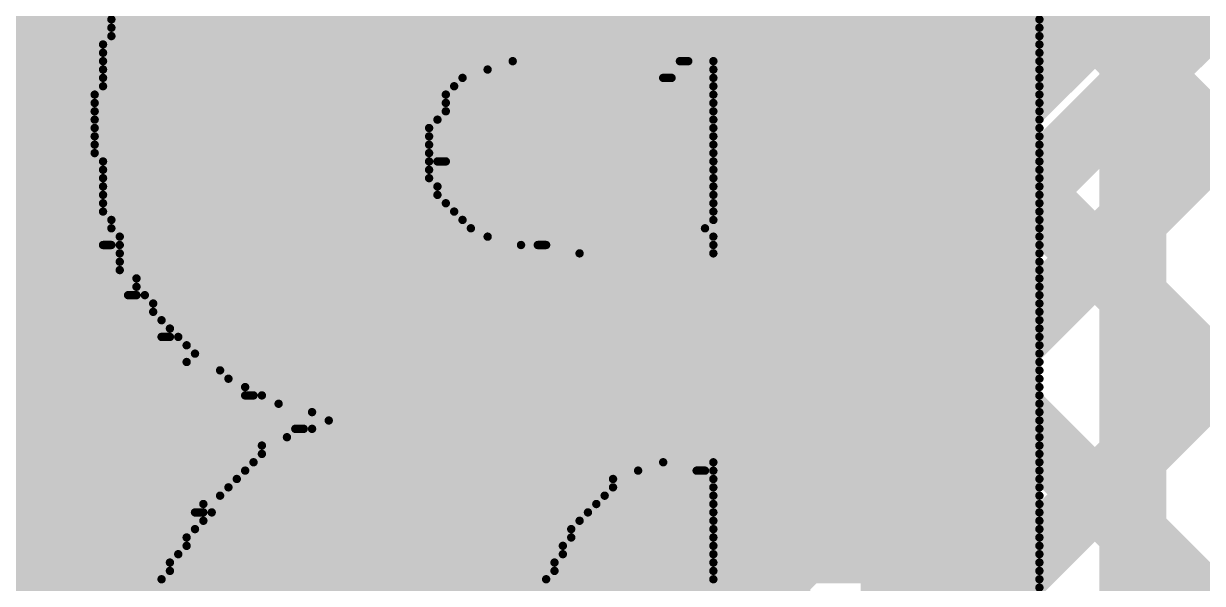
# Model space of a CAD drawing. Header units: millimetres. Extents: x 3.57 to 6.19, y 4.04 to 5.89.
# Drawn here: x 4.8923 to 5.0333, y 4.9815 to 5.0485 of the extents above; entities that cross this region are included whole.
import ezdxf

# ---------------------------------------------------------------- set-up
doc = ezdxf.new("R2010")
doc.units = ezdxf.units.MM
doc.header["$MEASUREMENT"] = 0
for name, color, linetype in [('BottomLayer', 5, 'Continuous'), ('BottomOverlay', 54, 'Continuous'), ('TopLayer', 1, 'Continuous'), ('TopPaste', 8, 'Continuous'), ('TopSolder', 216, 'Continuous')]:
    doc.layers.add(name, color=color, linetype=linetype)

# ---------------------------------------------------------------- blocks, each defined once
blk = doc.blocks.new('RVT1A101M0505_54')
at = {"layer": 'TopLayer'}
blk.add_solid([(0.02756, -0.0315), (0.14567, -0.0315), (0.02756, 0.0315), (0.14567, 0.0315)], dxfattribs=at)
at = {"layer": 'TopPaste'}
blk.add_solid([(0.02756, -0.0315), (0.14567, -0.0315), (0.02756, 0.0315), (0.14567, 0.0315)], dxfattribs=at)
at = {"layer": 'TopSolder'}
blk.add_solid([(0.02356, -0.0355), (0.14967, -0.0355), (0.02356, 0.0355), (0.14967, 0.0355)], dxfattribs=at)

msp = doc.modelspace()

# ---------------------------------------------------------------- linework, layer by layer
at = {"layer": 'BottomLayer'}
for points, const_width in [([(4.71243, 5.3002), (4.9652, 5.04743)], 0.008), ([(4.69829, 5.28606), (4.95106, 5.03329)], 0.008), ([(4.68415, 5.27192), (4.93692, 5.01915)], 0.008), ([(4.67001, 5.25777), (4.92277, 5.00501)], 0.008), ([(4.87136, 5.01278), (5.10729, 5.24871)], 0.008), ([(4.65564, 5.24386), (4.90863, 4.99087)], 0.008), ([(4.84636, 4.9595), (5.10729, 5.22042)], 0.008), ([(4.87465, 4.9595), (5.10729, 5.19214)], 0.008), ([(4.87727, 4.9595), (5.04038, 5.12262)], 0.008), ([(4.887, 4.936), (5.057, 5.106)], 0.025), ([(4.7615, 4.7615), (5.10729, 5.10729)], 0.008), ([(4.90363, 4.9194), (5.07362, 5.08938)], 0.008), ([(4.78978, 4.7615), (5.10729, 5.079)], 0.008), ([(4.81807, 4.7615), (5.10729, 5.05072)], 0.008), ([(5.02672, 5.04248), (5.10729, 4.96191)], 0.008), ([(5.01258, 5.02834), (5.10729, 4.93363)], 0.008), ([(4.99843, 5.0142), (5.10729, 4.90534)], 0.008), ([(4.8707, 5.00051), (4.89449, 4.97672)], 0.008), ([(4.98429, 5.00006), (5.10729, 4.87706)], 0.008), ([(4.97015, 4.98592), (5.10729, 4.84878)], 0.008)]:
    msp.add_lwpolyline(points, dxfattribs=dict(at, const_width=const_width))
at = {"layer": 'BottomLayer', "const_width": 0.004}
for points in [[(4.9632, 5.04743, 1), (4.9672, 5.04743, 1)], [(5.02472, 5.04248, 1), (5.02872, 5.04248, 1)], [(4.94906, 5.03329, 1), (4.95306, 5.03329, 1)], [(5.01058, 5.02834, 1), (5.01458, 5.02834, 1)], [(4.93492, 5.01915, 1), (4.93892, 5.01915, 1)], [(4.99643, 5.0142, 1), (5.00043, 5.0142, 1)], [(4.92077, 5.00501, 1), (4.92477, 5.00501, 1)], [(4.98229, 5.00006, 1), (4.98629, 5.00006, 1)], [(4.90663, 4.99087, 1), (4.91063, 4.99087, 1)], [(4.96815, 4.98592, 1), (4.97215, 4.98592, 1)]]:
    msp.add_lwpolyline(points, format="xyb", close=True, dxfattribs=at)
at = {"layer": 'BottomOverlay', "const_width": 0.001}
for points in [[(4.90283, 5.049), (5.01383, 5.049)], [(4.90283, 5.048), (5.01383, 5.048)], [(4.90183, 5.046), (5.01383, 5.046)], [(4.90283, 5.047), (5.01383, 5.047)], [(4.90183, 5.045), (5.01383, 5.045)], [(4.90183, 5.044), (4.95083, 5.044)], [(4.97083, 5.044), (4.97183, 5.044)], [(4.97483, 5.044), (5.01383, 5.044)], [(4.90183, 5.043), (4.94783, 5.043)], [(4.90183, 5.042), (4.94483, 5.042)], [(4.96883, 5.042), (4.96983, 5.042)], [(4.97483, 5.043), (5.01383, 5.043)], [(4.97483, 5.042), (5.01383, 5.042)], [(4.90183, 5.041), (4.94383, 5.041)], [(4.97483, 5.041), (5.01383, 5.041)], [(4.90083, 5.04), (4.94283, 5.04)], [(4.90083, 5.039), (4.94283, 5.039)], [(4.97483, 5.04), (5.01383, 5.04)], [(4.97483, 5.039), (5.01383, 5.039)], [(4.90083, 5.038), (4.94283, 5.038)], [(4.97483, 5.038), (5.01383, 5.038)], [(4.90083, 5.037), (4.94183, 5.037)], [(4.97483, 5.037), (5.01383, 5.037)], [(4.90083, 5.036), (4.94083, 5.036)], [(4.90083, 5.035), (4.94083, 5.035)], [(4.97483, 5.036), (5.01383, 5.036)], [(4.97483, 5.035), (5.01383, 5.035)], [(4.90083, 5.034), (4.94083, 5.034)], [(4.97483, 5.034), (5.01383, 5.034)], [(4.90083, 5.033), (4.94083, 5.033)], [(4.90183, 5.032), (4.94083, 5.032)], [(4.94183, 5.032), (4.94283, 5.032)], [(4.97483, 5.033), (5.01383, 5.033)], [(4.97483, 5.032), (5.01383, 5.032)], [(4.90183, 5.031), (4.94083, 5.031)], [(4.97483, 5.031), (5.01383, 5.031)], [(4.90183, 5.03), (4.94083, 5.03)], [(4.90183, 5.029), (4.94183, 5.029)], [(4.97483, 5.03), (5.01383, 5.03)], [(4.97483, 5.029), (5.01383, 5.029)], [(4.90183, 5.028), (4.94183, 5.028)], [(4.97483, 5.028), (5.01383, 5.028)], [(4.90183, 5.027), (4.94283, 5.027)], [(4.97483, 5.027), (5.01383, 5.027)], [(4.90183, 5.026), (4.94383, 5.026)], [(4.90283, 5.025), (4.94483, 5.025)], [(4.97483, 5.026), (5.01383, 5.026)], [(4.97483, 5.025), (5.01383, 5.025)], [(4.90283, 5.024), (4.94583, 5.024)], [(4.97383, 5.024), (5.01383, 5.024)], [(4.90183, 5.022), (4.90283, 5.022)], [(4.90383, 5.023), (4.94783, 5.023)], [(4.90383, 5.022), (4.95183, 5.022)], [(4.95383, 5.022), (4.95483, 5.022)], [(4.97483, 5.023), (5.01383, 5.023)], [(4.97483, 5.022), (5.01383, 5.022)], [(4.90383, 5.021), (4.95883, 5.021)], [(4.97483, 5.021), (5.01383, 5.021)], [(4.90383, 5.02), (5.01383, 5.02)], [(4.90383, 5.019), (5.01383, 5.019)], [(4.90583, 5.018), (5.01383, 5.018)], [(4.90583, 5.017), (5.01383, 5.017)], [(4.90483, 5.016), (4.90583, 5.016)], [(4.90683, 5.016), (5.01383, 5.016)], [(4.90783, 5.015), (5.01383, 5.015)], [(4.90783, 5.014), (5.01383, 5.014)], [(4.90883, 5.013), (5.01383, 5.013)], [(4.90883, 5.011), (4.90983, 5.011)], [(4.90983, 5.012), (5.01383, 5.012)], [(4.91083, 5.011), (5.01383, 5.011)], [(4.91183, 5.01), (5.01383, 5.01)], [(4.91183, 5.008), (5.01383, 5.008)], [(4.91283, 5.009), (5.01383, 5.009)], [(4.91583, 5.007), (5.01383, 5.007)], [(4.91683, 5.006), (5.01383, 5.006)], [(4.91883, 5.005), (5.01383, 5.005)], [(4.91883, 5.004), (4.91983, 5.004)], [(4.92083, 5.004), (5.01383, 5.004)], [(4.92283, 5.003), (5.01383, 5.003)], [(4.92683, 5.002), (5.01383, 5.002)], [(4.92883, 5.001), (5.01383, 5.001)], [(4.92483, 5), (4.92583, 5)], [(4.92683, 5), (5.01383, 5)], [(4.92083, 4.998), (5.01383, 4.998)], [(4.92383, 4.999), (5.01383, 4.999)], [(4.92083, 4.997), (5.01383, 4.997)], [(4.91983, 4.996), (4.96883, 4.996)], [(4.97483, 4.996), (5.01383, 4.996)], [(4.91783, 4.994), (4.96283, 4.994)], [(4.91883, 4.995), (4.96583, 4.995)], [(4.97283, 4.995), (4.97383, 4.995)], [(4.97483, 4.995), (5.01383, 4.995)], [(4.97483, 4.994), (5.01383, 4.994)], [(4.85583, 4.993), (4.89183, 4.993)], [(4.91683, 4.993), (4.96283, 4.993)], [(4.97483, 4.993), (5.01383, 4.993)], [(4.85583, 4.992), (4.89183, 4.992)], [(4.85583, 4.991), (4.89183, 4.991)], [(4.91383, 4.991), (4.96083, 4.991)], [(4.91583, 4.992), (4.96183, 4.992)], [(4.97483, 4.992), (5.01383, 4.992)], [(4.97483, 4.991), (5.01383, 4.991)], [(4.91283, 4.99), (4.91383, 4.99)], [(4.91483, 4.99), (4.95983, 4.99)], [(4.97483, 4.99), (5.01383, 4.99)], [(4.91383, 4.989), (4.95883, 4.989)], [(4.97483, 4.989), (5.01383, 4.989)], [(4.91183, 4.987), (4.95783, 4.987)], [(4.91283, 4.988), (4.95783, 4.988)], [(4.97483, 4.988), (5.01383, 4.988)], [(4.97483, 4.987), (5.01383, 4.987)], [(4.91183, 4.986), (4.95683, 4.986)], [(4.97483, 4.986), (5.01383, 4.986)], [(4.90983, 4.984), (4.95583, 4.984)], [(4.91083, 4.985), (4.95683, 4.985)], [(4.97483, 4.985), (5.01383, 4.985)], [(4.97483, 4.984), (5.01383, 4.984)], [(4.90983, 4.983), (4.95583, 4.983)], [(4.97483, 4.983), (5.01383, 4.983)], [(4.90883, 4.982), (4.95483, 4.982)], [(4.97483, 4.982), (5.01383, 4.982)]]:
    msp.add_lwpolyline(points, dxfattribs=at)
at = {"layer": 'BottomOverlay', "const_width": 0.0005}
for points in [[(4.90258, 5.049, 1), (4.90308, 5.049, 1)], [(5.01358, 5.049, 1), (5.01408, 5.049, 1)], [(4.90258, 5.048, 1), (4.90308, 5.048, 1)], [(5.01358, 5.048, 1), (5.01408, 5.048, 1)], [(4.90158, 5.046, 1), (4.90208, 5.046, 1)], [(4.90258, 5.047, 1), (4.90308, 5.047, 1)], [(5.01358, 5.047, 1), (5.01408, 5.047, 1)], [(5.01358, 5.046, 1), (5.01408, 5.046, 1)], [(4.90158, 5.045, 1), (4.90208, 5.045, 1)], [(5.01358, 5.045, 1), (5.01408, 5.045, 1)], [(4.90158, 5.044, 1), (4.90208, 5.044, 1)], [(4.95058, 5.044, 1), (4.95108, 5.044, 1)], [(4.97058, 5.044, 1), (4.97108, 5.044, 1)], [(4.97158, 5.044, 1), (4.97208, 5.044, 1)], [(4.97458, 5.044, 1), (4.97508, 5.044, 1)], [(5.01358, 5.044, 1), (5.01408, 5.044, 1)], [(4.90158, 5.043, 1), (4.90208, 5.043, 1)], [(4.90158, 5.042, 1), (4.90208, 5.042, 1)], [(4.94458, 5.042, 1), (4.94508, 5.042, 1)], [(4.94758, 5.043, 1), (4.94808, 5.043, 1)], [(4.96858, 5.042, 1), (4.96908, 5.042, 1)], [(4.96958, 5.042, 1), (4.97008, 5.042, 1)], [(4.97458, 5.043, 1), (4.97508, 5.043, 1)], [(4.97458, 5.042, 1), (4.97508, 5.042, 1)], [(5.01358, 5.043, 1), (5.01408, 5.043, 1)], [(5.01358, 5.042, 1), (5.01408, 5.042, 1)], [(4.90158, 5.041, 1), (4.90208, 5.041, 1)], [(4.94358, 5.041, 1), (4.94408, 5.041, 1)], [(4.97458, 5.041, 1), (4.97508, 5.041, 1)], [(5.01358, 5.041, 1), (5.01408, 5.041, 1)], [(4.90058, 5.04, 1), (4.90108, 5.04, 1)], [(4.90058, 5.039, 1), (4.90108, 5.039, 1)], [(4.94258, 5.04, 1), (4.94308, 5.04, 1)], [(4.94258, 5.039, 1), (4.94308, 5.039, 1)], [(4.97458, 5.04, 1), (4.97508, 5.04, 1)], [(4.97458, 5.039, 1), (4.97508, 5.039, 1)], [(5.01358, 5.04, 1), (5.01408, 5.04, 1)], [(5.01358, 5.039, 1), (5.01408, 5.039, 1)], [(4.90058, 5.038, 1), (4.90108, 5.038, 1)], [(4.94258, 5.038, 1), (4.94308, 5.038, 1)], [(4.97458, 5.038, 1), (4.97508, 5.038, 1)], [(5.01358, 5.038, 1), (5.01408, 5.038, 1)], [(4.90058, 5.037, 1), (4.90108, 5.037, 1)], [(4.94158, 5.037, 1), (4.94208, 5.037, 1)], [(4.97458, 5.037, 1), (4.97508, 5.037, 1)], [(5.01358, 5.037, 1), (5.01408, 5.037, 1)], [(4.90058, 5.036, 1), (4.90108, 5.036, 1)], [(4.90058, 5.035, 1), (4.90108, 5.035, 1)], [(4.94058, 5.036, 1), (4.94108, 5.036, 1)], [(4.94058, 5.035, 1), (4.94108, 5.035, 1)], [(4.97458, 5.036, 1), (4.97508, 5.036, 1)], [(4.97458, 5.035, 1), (4.97508, 5.035, 1)], [(5.01358, 5.036, 1), (5.01408, 5.036, 1)], [(5.01358, 5.035, 1), (5.01408, 5.035, 1)], [(4.90058, 5.034, 1), (4.90108, 5.034, 1)], [(4.94058, 5.034, 1), (4.94108, 5.034, 1)], [(4.97458, 5.034, 1), (4.97508, 5.034, 1)], [(5.01358, 5.034, 1), (5.01408, 5.034, 1)], [(4.90058, 5.033, 1), (4.90108, 5.033, 1)], [(4.90158, 5.032, 1), (4.90208, 5.032, 1)], [(4.94058, 5.033, 1), (4.94108, 5.033, 1)], [(4.94058, 5.032, 1), (4.94108, 5.032, 1)], [(4.94158, 5.032, 1), (4.94208, 5.032, 1)], [(4.94258, 5.032, 1), (4.94308, 5.032, 1)], [(4.97458, 5.033, 1), (4.97508, 5.033, 1)], [(4.97458, 5.032, 1), (4.97508, 5.032, 1)], [(5.01358, 5.033, 1), (5.01408, 5.033, 1)], [(5.01358, 5.032, 1), (5.01408, 5.032, 1)], [(4.90158, 5.031, 1), (4.90208, 5.031, 1)], [(4.94058, 5.031, 1), (4.94108, 5.031, 1)], [(4.97458, 5.031, 1), (4.97508, 5.031, 1)], [(5.01358, 5.031, 1), (5.01408, 5.031, 1)], [(4.90158, 5.03, 1), (4.90208, 5.03, 1)], [(4.90158, 5.029, 1), (4.90208, 5.029, 1)], [(4.94058, 5.03, 1), (4.94108, 5.03, 1)], [(4.94158, 5.029, 1), (4.94208, 5.029, 1)], [(4.97458, 5.03, 1), (4.97508, 5.03, 1)], [(4.97458, 5.029, 1), (4.97508, 5.029, 1)], [(5.01358, 5.03, 1), (5.01408, 5.03, 1)], [(5.01358, 5.029, 1), (5.01408, 5.029, 1)], [(4.90158, 5.028, 1), (4.90208, 5.028, 1)], [(4.94158, 5.028, 1), (4.94208, 5.028, 1)], [(4.97458, 5.028, 1), (4.97508, 5.028, 1)], [(5.01358, 5.028, 1), (5.01408, 5.028, 1)], [(4.90158, 5.027, 1), (4.90208, 5.027, 1)], [(4.94258, 5.027, 1), (4.94308, 5.027, 1)], [(4.97458, 5.027, 1), (4.97508, 5.027, 1)], [(5.01358, 5.027, 1), (5.01408, 5.027, 1)], [(4.90158, 5.026, 1), (4.90208, 5.026, 1)], [(4.90258, 5.025, 1), (4.90308, 5.025, 1)], [(4.94358, 5.026, 1), (4.94408, 5.026, 1)], [(4.94458, 5.025, 1), (4.94508, 5.025, 1)], [(4.97458, 5.026, 1), (4.97508, 5.026, 1)], [(4.97458, 5.025, 1), (4.97508, 5.025, 1)], [(5.01358, 5.026, 1), (5.01408, 5.026, 1)], [(5.01358, 5.025, 1), (5.01408, 5.025, 1)], [(4.90258, 5.024, 1), (4.90308, 5.024, 1)], [(4.94558, 5.024, 1), (4.94608, 5.024, 1)], [(4.97358, 5.024, 1), (4.97408, 5.024, 1)], [(5.01358, 5.024, 1), (5.01408, 5.024, 1)], [(4.90158, 5.022, 1), (4.90208, 5.022, 1)], [(4.90258, 5.022, 1), (4.90308, 5.022, 1)], [(4.90358, 5.023, 1), (4.90408, 5.023, 1)], [(4.90358, 5.022, 1), (4.90408, 5.022, 1)], [(4.94758, 5.023, 1), (4.94808, 5.023, 1)], [(4.95158, 5.022, 1), (4.95208, 5.022, 1)], [(4.95358, 5.022, 1), (4.95408, 5.022, 1)], [(4.95458, 5.022, 1), (4.95508, 5.022, 1)], [(4.97458, 5.023, 1), (4.97508, 5.023, 1)], [(4.97458, 5.022, 1), (4.97508, 5.022, 1)], [(5.01358, 5.023, 1), (5.01408, 5.023, 1)], [(5.01358, 5.022, 1), (5.01408, 5.022, 1)], [(4.90358, 5.021, 1), (4.90408, 5.021, 1)], [(4.95858, 5.021, 1), (4.95908, 5.021, 1)], [(4.97458, 5.021, 1), (4.97508, 5.021, 1)], [(5.01358, 5.021, 1), (5.01408, 5.021, 1)], [(4.90358, 5.02, 1), (4.90408, 5.02, 1)], [(5.01358, 5.02, 1), (5.01408, 5.02, 1)], [(4.90358, 5.019, 1), (4.90408, 5.019, 1)], [(4.90558, 5.018, 1), (4.90608, 5.018, 1)], [(5.01358, 5.019, 1), (5.01408, 5.019, 1)], [(5.01358, 5.018, 1), (5.01408, 5.018, 1)], [(4.90558, 5.017, 1), (4.90608, 5.017, 1)], [(5.01358, 5.017, 1), (5.01408, 5.017, 1)], [(4.90458, 5.016, 1), (4.90508, 5.016, 1)], [(4.90558, 5.016, 1), (4.90608, 5.016, 1)], [(4.90658, 5.016, 1), (4.90708, 5.016, 1)], [(4.90758, 5.015, 1), (4.90808, 5.015, 1)], [(5.01358, 5.016, 1), (5.01408, 5.016, 1)], [(5.01358, 5.015, 1), (5.01408, 5.015, 1)], [(4.90758, 5.014, 1), (4.90808, 5.014, 1)], [(5.01358, 5.014, 1), (5.01408, 5.014, 1)], [(4.90858, 5.013, 1), (4.90908, 5.013, 1)], [(5.01358, 5.013, 1), (5.01408, 5.013, 1)], [(4.90858, 5.011, 1), (4.90908, 5.011, 1)], [(4.90958, 5.012, 1), (4.91008, 5.012, 1)], [(4.90958, 5.011, 1), (4.91008, 5.011, 1)], [(4.91058, 5.011, 1), (4.91108, 5.011, 1)], [(5.01358, 5.012, 1), (5.01408, 5.012, 1)], [(5.01358, 5.011, 1), (5.01408, 5.011, 1)], [(4.91158, 5.01, 1), (4.91208, 5.01, 1)], [(5.01358, 5.01, 1), (5.01408, 5.01, 1)], [(4.91158, 5.008, 1), (4.91208, 5.008, 1)], [(4.91258, 5.009, 1), (4.91308, 5.009, 1)], [(5.01358, 5.009, 1), (5.01408, 5.009, 1)], [(5.01358, 5.008, 1), (5.01408, 5.008, 1)], [(4.91558, 5.007, 1), (4.91608, 5.007, 1)], [(5.01358, 5.007, 1), (5.01408, 5.007, 1)], [(4.91658, 5.006, 1), (4.91708, 5.006, 1)], [(4.91858, 5.005, 1), (4.91908, 5.005, 1)], [(5.01358, 5.006, 1), (5.01408, 5.006, 1)], [(5.01358, 5.005, 1), (5.01408, 5.005, 1)], [(4.91858, 5.004, 1), (4.91908, 5.004, 1)], [(4.91958, 5.004, 1), (4.92008, 5.004, 1)], [(4.92058, 5.004, 1), (4.92108, 5.004, 1)], [(5.01358, 5.004, 1), (5.01408, 5.004, 1)], [(4.92258, 5.003, 1), (4.92308, 5.003, 1)], [(5.01358, 5.003, 1), (5.01408, 5.003, 1)], [(4.92658, 5.002, 1), (4.92708, 5.002, 1)], [(4.92858, 5.001, 1), (4.92908, 5.001, 1)], [(5.01358, 5.002, 1), (5.01408, 5.002, 1)], [(5.01358, 5.001, 1), (5.01408, 5.001, 1)], [(4.92458, 5, 1), (4.92508, 5, 1)], [(4.92558, 5, 1), (4.92608, 5, 1)], [(4.92658, 5, 1), (4.92708, 5, 1)], [(5.01358, 5, 1), (5.01408, 5, 1)], [(4.92058, 4.998, 1), (4.92108, 4.998, 1)], [(4.92358, 4.999, 1), (4.92408, 4.999, 1)], [(5.01358, 4.999, 1), (5.01408, 4.999, 1)], [(5.01358, 4.998, 1), (5.01408, 4.998, 1)], [(4.92058, 4.997, 1), (4.92108, 4.997, 1)], [(5.01358, 4.997, 1), (5.01408, 4.997, 1)], [(4.91958, 4.996, 1), (4.92008, 4.996, 1)], [(4.96858, 4.996, 1), (4.96908, 4.996, 1)], [(4.97458, 4.996, 1), (4.97508, 4.996, 1)], [(5.01358, 4.996, 1), (5.01408, 4.996, 1)], [(4.91758, 4.994, 1), (4.91808, 4.994, 1)], [(4.91858, 4.995, 1), (4.91908, 4.995, 1)], [(4.96258, 4.994, 1), (4.96308, 4.994, 1)], [(4.96558, 4.995, 1), (4.96608, 4.995, 1)], [(4.97258, 4.995, 1), (4.97308, 4.995, 1)], [(4.97358, 4.995, 1), (4.97408, 4.995, 1)], [(4.97458, 4.995, 1), (4.97508, 4.995, 1)], [(4.97458, 4.994, 1), (4.97508, 4.994, 1)], [(5.01358, 4.995, 1), (5.01408, 4.995, 1)], [(5.01358, 4.994, 1), (5.01408, 4.994, 1)], [(4.91658, 4.993, 1), (4.91708, 4.993, 1)], [(4.96258, 4.993, 1), (4.96308, 4.993, 1)], [(4.97458, 4.993, 1), (4.97508, 4.993, 1)], [(5.01358, 4.993, 1), (5.01408, 4.993, 1)], [(4.91358, 4.991, 1), (4.91408, 4.991, 1)], [(4.91558, 4.992, 1), (4.91608, 4.992, 1)], [(4.96058, 4.991, 1), (4.96108, 4.991, 1)], [(4.96158, 4.992, 1), (4.96208, 4.992, 1)], [(4.97458, 4.992, 1), (4.97508, 4.992, 1)], [(4.97458, 4.991, 1), (4.97508, 4.991, 1)], [(5.01358, 4.992, 1), (5.01408, 4.992, 1)], [(5.01358, 4.991, 1), (5.01408, 4.991, 1)], [(4.91258, 4.99, 1), (4.91308, 4.99, 1)], [(4.91358, 4.99, 1), (4.91408, 4.99, 1)], [(4.91458, 4.99, 1), (4.91508, 4.99, 1)], [(4.95958, 4.99, 1), (4.96008, 4.99, 1)], [(4.97458, 4.99, 1), (4.97508, 4.99, 1)], [(5.01358, 4.99, 1), (5.01408, 4.99, 1)], [(4.91358, 4.989, 1), (4.91408, 4.989, 1)], [(4.95858, 4.989, 1), (4.95908, 4.989, 1)], [(4.97458, 4.989, 1), (4.97508, 4.989, 1)], [(5.01358, 4.989, 1), (5.01408, 4.989, 1)], [(4.91158, 4.987, 1), (4.91208, 4.987, 1)], [(4.91258, 4.988, 1), (4.91308, 4.988, 1)], [(4.95758, 4.988, 1), (4.95808, 4.988, 1)], [(4.95758, 4.987, 1), (4.95808, 4.987, 1)], [(4.97458, 4.988, 1), (4.97508, 4.988, 1)], [(4.97458, 4.987, 1), (4.97508, 4.987, 1)], [(5.01358, 4.988, 1), (5.01408, 4.988, 1)], [(5.01358, 4.987, 1), (5.01408, 4.987, 1)], [(4.91158, 4.986, 1), (4.91208, 4.986, 1)], [(4.95658, 4.986, 1), (4.95708, 4.986, 1)], [(4.97458, 4.986, 1), (4.97508, 4.986, 1)], [(5.01358, 4.986, 1), (5.01408, 4.986, 1)], [(4.90958, 4.984, 1), (4.91008, 4.984, 1)], [(4.91058, 4.985, 1), (4.91108, 4.985, 1)], [(4.95558, 4.984, 1), (4.95608, 4.984, 1)], [(4.95658, 4.985, 1), (4.95708, 4.985, 1)], [(4.97458, 4.985, 1), (4.97508, 4.985, 1)], [(4.97458, 4.984, 1), (4.97508, 4.984, 1)], [(5.01358, 4.985, 1), (5.01408, 4.985, 1)], [(5.01358, 4.984, 1), (5.01408, 4.984, 1)], [(4.90958, 4.983, 1), (4.91008, 4.983, 1)], [(4.95558, 4.983, 1), (4.95608, 4.983, 1)], [(4.97458, 4.983, 1), (4.97508, 4.983, 1)], [(5.01358, 4.983, 1), (5.01408, 4.983, 1)], [(4.90858, 4.982, 1), (4.90908, 4.982, 1)], [(4.95458, 4.982, 1), (4.95508, 4.982, 1)], [(4.97458, 4.982, 1), (4.97508, 4.982, 1)], [(5.01358, 4.982, 1), (5.01408, 4.982, 1)], [(5.01358, 4.981, 1), (5.01408, 4.981, 1)]]:
    msp.add_lwpolyline(points, format="xyb", close=True, dxfattribs=at)
at = {"layer": 'TopLayer'}
for points, const_width in [([(4.7792, 5.29), (5.025, 5.0442)], 0.008), ([(5.025, 4.973), (5.025, 5.132)], 0.008), ([(4.99644, 4.9685), (4.99644, 5.0595)], 0.008), ([(4.92339, 5.014), (4.92339, 5.0555)], 0.01), ([(4.99644, 5.02472), (5.025, 5.05328)], 0.008), ([(4.99644, 5.04448), (5.025, 5.01592)], 0.008), ([(4.99644, 4.99644), (5.025, 5.025)], 0.008), ([(4.99644, 5.01619), (5.025, 4.98763)], 0.008), ([(4.92339, 4.9725), (4.92339, 5.014)], 0.01), ([(4.92339, 5.014), (4.99244, 5.014)], 0.01), ([(4.94628, 4.918), (5.025, 4.99672)], 0.008), ([(4.99644, 4.98791), (5.15485, 4.8295)], 0.008)]:
    msp.add_lwpolyline(points, dxfattribs=dict(at, const_width=const_width))
for points, const_width in [([(4.99444, 5.04448, 1), (4.99844, 5.04448, 1)], 0.004), ([(5.023, 5.0442, 1), (5.027, 5.0442, 1)], 0.004), ([(4.99444, 5.02472, 1), (4.99844, 5.02472, 1)], 0.004), ([(5.023, 5.025, 1), (5.027, 5.025, 1)], 0.004), ([(4.99444, 5.01619, 1), (4.99844, 5.01619, 1)], 0.004), ([(5.023, 5.01592, 1), (5.027, 5.01592, 1)], 0.004), ([(4.92089, 5.014, 1), (4.92589, 5.014, 1)], 0.005), ([(4.92089, 5.014, 1), (4.92589, 5.014, 1)], 0.005), ([(4.92089, 5.014, 1), (4.92589, 5.014, 1)], 0.005), ([(4.98994, 5.014, 1), (4.99494, 5.014, 1)], 0.005), ([(4.99444, 4.99644, 1), (4.99844, 4.99644, 1)], 0.004), ([(5.023, 4.99672, 1), (5.027, 4.99672, 1)], 0.004), ([(4.99444, 4.98791, 1), (4.99844, 4.98791, 1)], 0.004), ([(5.023, 4.98763, 1), (5.027, 4.98763, 1)], 0.004)]:
    msp.add_lwpolyline(points, format="xyb", close=True, dxfattribs=dict(at, const_width=const_width))
msp.add_solid([(4.755, 4.931), (4.986, 4.931), (4.755, 5.061), (4.986, 5.061)], dxfattribs=at)

# ---------------------------------------------------------------- block references
at = {"rotation": 180}
msp.add_blockref('RVT1A101M0505_54', (5.01, 5.014), dxfattribs=at)

doc.saveas('drawing.dxf')
